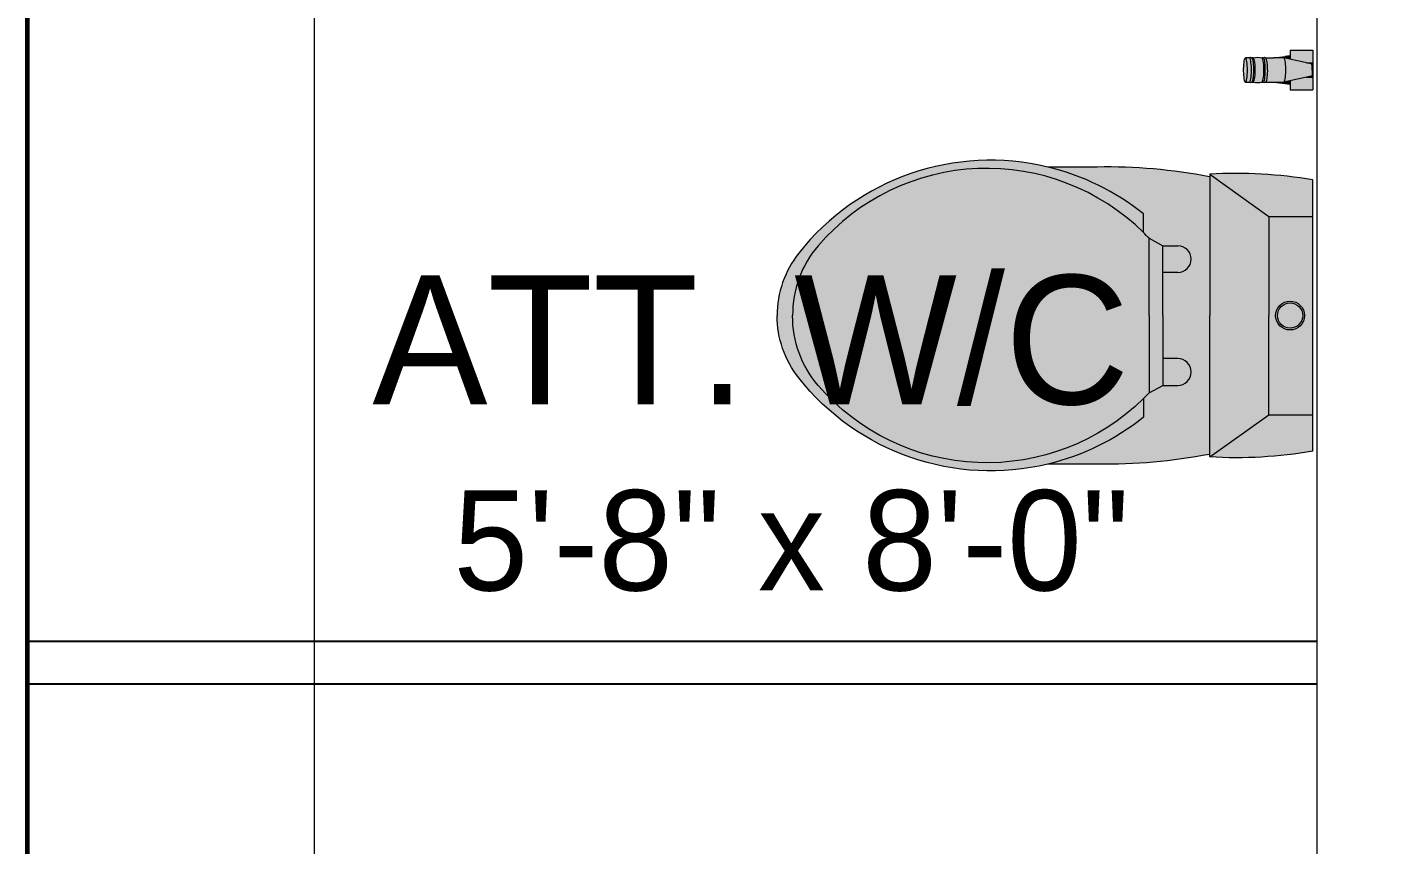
# Model space of a CAD drawing. Header units: feet. Extents: x 109753 to 150441, y 47761 to 75080.
# Drawn here: x 126909.2 to 126972.3, y 49095.5 to 49133.5 of the extents above; entities that cross this region are included whole.
import ezdxf

# ---------------------------------------------------------------- set-up
doc = ezdxf.new("R2010")
doc.units = ezdxf.units.FT
doc.header["$LTSCALE"] = 50
doc.header["$MEASUREMENT"] = 0
doc.linetypes.add('ACAD_ISO04W100', pattern=[30, 24, -3, 0, -3])
doc.linetypes.add('CENTER', pattern=[2, 1.25, -0.25, 0.25, -0.25])
for name, color, linetype, lineweight in [('A-Furniture', 175, 'Continuous', 0), ('CENTRELINE', 146, 'CENTER', 18), ('TEXT', 181, 'Continuous', 13), ('WALL', 1, 'Continuous', 60), ('WINDOW', 197, 'Continuous', 25)]:
    doc.layers.add(name, color=color, linetype=linetype, lineweight=lineweight)
doc.styles.add('GL_Imperial', font='GOTHIC.TTF', dxfattribs={"height": 8})

# ---------------------------------------------------------------- blocks, each defined once
blk = doc.blocks.new('WIN 4 FRAME')
at = {"true_color": 0x939598}
h = blk.add_hatch(color=252, dxfattribs=at)
h.dxf.hatch_style = 1
h.paths.add_polyline_path([(0, 4.05), (0, 0), (2.025, 0), (2.025, 2.025), (2.025, 2.025), (2.025, 4.05)])
h.paths.add_polyline_path([(1.62, 0.405), (0.405, 0.405), (0.405, 3.645), (1.62, 3.645)], flags=16)
at = {"lineweight": 18}
for points in [[(2.025, 0), (2.025, 4.05), (0, 4.05), (0, 0)], [(0.405, 3.645), (0.405, 0.405), (1.62, 0.405), (1.62, 3.645)]]:
    blk.add_lwpolyline(points, close=True, dxfattribs=at)
blk = doc.blocks.new('WIN IN FRAME 2')
at = {"true_color": 0x939598}
h = blk.add_hatch(color=252, dxfattribs=at)
h.dxf.hatch_style = 1
h.paths.add_polyline_path([(0, 2.025), (0, 0), (2.025, 0), (2.025, 0.607), (1.215, 0.607), (1.215, 1.417), (2.025, 1.417), (2.025, 2.025)])
blk.add_lwpolyline([(1.215, 1.417), (2.025, 1.417), (2.025, 2.025), (0, 2.025), (0, 0), (2.025, 0), (2.025, 0.608), (1.215, 0.607)], close=True)
blk = doc.blocks.new('*U523')
blk.add_wipeout([(0, -0.2), (48, -0.2), (48, 9.2), (0, 9.2)]).dxf.layer = 'WINDOW'
at = {"layer": 'WINDOW', "color": 35, "lineweight": 5}
for p, q in [((48, 9), (0, 9)), ((48, 0), (0, 0))]:
    blk.add_line(p, q, dxfattribs=at)
at = {"layer": 'WINDOW', "color": 10, "lineweight": 35}
for p, q in [((0, 0), (0, 9)), ((48, 0), (48, 9))]:
    blk.add_line(p, q, dxfattribs=at)
at = {"layer": 'WINDOW', "lineweight": 9}
blk.add_lwpolyline([(3.24, 3.488), (44.76, 3.488), (44.76, 4.298), (3.24, 4.298)], close=True, dxfattribs=at)
at = {"layer": 'WINDOW', "lineweight": 5}
for name, p in [('WIN 4 FRAME', (0, 2.475)), ('WIN IN FRAME 2', (2.025, 2.88))]:
    blk.add_blockref(name, p, dxfattribs=at)
at = {"layer": 'WINDOW', "lineweight": 5, "xscale": -1}
for name, p in [('WIN 4 FRAME', (48, 2.475)), ('WIN IN FRAME 2', (45.975, 2.88))]:
    blk.add_blockref(name, p, dxfattribs=at)
blk = doc.blocks.new('toilet')
at = {"true_color": 0xaaabad}
h = blk.add_hatch(color=253, dxfattribs=at)
h.dxf.hatch_style = 1
h.paths.add_polyline_path([(-0.1212, 0), (-0.1657, 0, 0.056711), (-0.1727, -0.126), (-0.1212, -0.054)])
at = {"true_color": 0xcecdcb}
h = blk.add_hatch(color=254, dxfattribs=at)
h.dxf.hatch_style = 1
h.paths.add_polyline_path([(0.1213, -0.054), (0.1213, 0), (-0.1212, 0), (-0.1212, -0.054), (0, -0.054)])
h.paths.add_polyline_path([(-0.0176, -0.0279, -1), (0.0176, -0.0279, -1)], flags=16)
h.paths.add_polyline_path([(-0.0154, -0.0279, -1), (0.0154, -0.0279, -1)], flags=0)
at = {"true_color": 0xaaabad}
h = blk.add_hatch(color=253, dxfattribs=at)
h.dxf.hatch_style = 1
h.paths.add_polyline_path([(0.1657, 0), (0.1213, 0), (0.1213, -0.054), (0.1727, -0.126, 0.056711)])
h = blk.add_hatch(color=253, dxfattribs=at)
h.dxf.hatch_style = 1
h.paths.add_polyline_path([(-0.3242, -0.0279), (-0.3167, -0.0279), (-0.3129, -0.0279), (-0.3086, -0.0078), (-0.3086, -0.0001), (-0.3242, -0.0001)])
at = {"true_color": 0xcecdcb}
h = blk.add_hatch(color=254, dxfattribs=at)
h.dxf.hatch_style = 1
h.paths.add_polyline_path([(-0.2924, -0.002, 0.362033), (-0.2934, -0.0011), (-0.2999, -0.0011), (-0.3064, -0.0011, 0.362033), (-0.3074, -0.002), (-0.3146, -0.0355), (-0.3146, -0.0356), (-0.3144, -0.0352), (-0.3137, -0.0347), (-0.3126, -0.0343), (-0.311, -0.0339), (-0.309, -0.0336), (-0.3067, -0.0333), (-0.3042, -0.0332), (-0.3015, -0.0331), (-0.2987, -0.0331), (-0.296, -0.0331), (-0.2935, -0.0333), (-0.2911, -0.0335), (-0.2891, -0.0339), (-0.2874, -0.0342), (-0.2862, -0.0346), (-0.2855, -0.0351), (-0.2852, -0.0356)])
at = {"true_color": 0xaaabad}
h = blk.add_hatch(color=253, dxfattribs=at)
h.dxf.hatch_style = 1
h.paths.add_polyline_path([(-0.3064, -0.0011), (-0.2999, -0.0011), (-0.2934, -0.0011, -0.362033), (-0.2924, -0.002), (-0.2912, -0.0078), (-0.2912, -0.0001), (-0.3086, -0.0001), (-0.3086, -0.0078), (-0.3074, -0.002, -0.362033)])
h = blk.add_hatch(color=253, dxfattribs=at)
h.dxf.hatch_style = 1
h.paths.add_polyline_path([(-0.2868, -0.0279), (-0.2831, -0.0279), (-0.2756, -0.0279), (-0.2756, -0.0001), (-0.2912, -0.0001), (-0.2912, -0.0078)])
at = {"true_color": 0x646d72}
h = blk.add_hatch(color=251, dxfattribs=at)
h.dxf.hatch_style = 1
h.paths.add_polyline_path([(-0.0154, -0.0279, 1), (0.0154, -0.0279, 1)], flags=0)
h.paths.add_polyline_path([(0.0176, -0.0279, 1), (-0.0176, -0.0279, 1)])
h.paths.add_polyline_path([(0.0154, -0.0279, -1), (-0.0154, -0.0279, -1)], flags=16)
at = {"true_color": 0xaaabad}
h = blk.add_hatch(color=253, dxfattribs=at)
h.dxf.hatch_style = 1
h.paths.add_polyline_path([(0.0154, -0.0279, 1), (-0.0154, -0.0279, 1)])
at = {"true_color": 0x646d72}
h = blk.add_hatch(color=251, dxfattribs=at)
h.dxf.hatch_style = 1
h.paths.add_polyline_path([(-0.3129, -0.0279), (-0.3167, -0.0279), (-0.3168, -0.0309), (-0.3163, -0.0339), (-0.3146, -0.0478), (-0.3146, -0.0355)])
at = {"true_color": 0xcecdcb}
h = blk.add_hatch(color=254, dxfattribs=at)
h.dxf.hatch_style = 1
h.paths.add_polyline_path([(-0.2852, -0.0356), (-0.2855, -0.0351), (-0.2862, -0.0346), (-0.2874, -0.0342), (-0.2891, -0.0339), (-0.2911, -0.0335), (-0.2935, -0.0333), (-0.296, -0.0331), (-0.2987, -0.0331), (-0.3015, -0.0331), (-0.3042, -0.0332), (-0.3067, -0.0333), (-0.309, -0.0336), (-0.311, -0.0339), (-0.3126, -0.0343), (-0.3137, -0.0347), (-0.3144, -0.0352), (-0.3146, -0.0356), (-0.3146, -0.0478), (-0.3146, -0.0578), (-0.3144, -0.0574), (-0.3137, -0.0569), (-0.3126, -0.0565), (-0.311, -0.0561), (-0.309, -0.0558), (-0.3067, -0.0555), (-0.3042, -0.0553), (-0.3015, -0.0553), (-0.2987, -0.0552), (-0.296, -0.0553), (-0.2935, -0.0555), (-0.2911, -0.0557), (-0.2891, -0.056), (-0.2874, -0.0564), (-0.2862, -0.0568), (-0.2855, -0.0573), (-0.2852, -0.0577), (-0.2852, -0.0478)])
at = {"true_color": 0x646d72}
h = blk.add_hatch(color=251, dxfattribs=at)
h.dxf.hatch_style = 1
h.paths.add_polyline_path([(-0.283, -0.0309), (-0.2831, -0.0279), (-0.2868, -0.0279), (-0.2852, -0.0356), (-0.2852, -0.0478), (-0.2835, -0.0339)])
h = blk.add_hatch(color=251, dxfattribs=at)
h.dxf.hatch_style = 1
h.paths.add_polyline_path([(-0.2874, -0.0564), (-0.2891, -0.056), (-0.2911, -0.0557), (-0.2935, -0.0555), (-0.296, -0.0553), (-0.2987, -0.0552), (-0.3015, -0.0553), (-0.3042, -0.0553), (-0.3067, -0.0555), (-0.309, -0.0558), (-0.311, -0.0561), (-0.3126, -0.0565), (-0.3137, -0.0569), (-0.3144, -0.0574), (-0.3146, -0.0578), (-0.3146, -0.0577, 0.37361), (-0.3145, -0.0606), (-0.3144, -0.0602), (-0.3137, -0.0598), (-0.3126, -0.0593), (-0.311, -0.0589), (-0.309, -0.0586), (-0.3067, -0.0584), (-0.3042, -0.0582), (-0.3015, -0.0581), (-0.2987, -0.0581), (-0.296, -0.0582), (-0.2935, -0.0583), (-0.2911, -0.0586), (-0.2891, -0.0589), (-0.2874, -0.0593), (-0.2862, -0.0597), (-0.2855, -0.0601), (-0.2852, -0.0606, 0.367488), (-0.2852, -0.0577), (-0.2855, -0.0573), (-0.2862, -0.0568)])
at = {"true_color": 0xcecdcb}
h = blk.add_hatch(color=254, dxfattribs=at)
h.dxf.hatch_style = 1
h.paths.add_polyline_path([(-0.2987, -0.0704), (-0.296, -0.0705), (-0.2922, -0.0707), (-0.2881, -0.0714), (-0.2862, -0.072), (-0.2852, -0.0726, 0.096235), (-0.2852, -0.0623), (-0.2852, -0.0606), (-0.2855, -0.0601), (-0.2862, -0.0597), (-0.2874, -0.0593), (-0.2891, -0.0589), (-0.2911, -0.0586), (-0.2935, -0.0583), (-0.296, -0.0582), (-0.2987, -0.0581), (-0.3015, -0.0581), (-0.3042, -0.0582), (-0.3067, -0.0584), (-0.309, -0.0586), (-0.311, -0.0589), (-0.3126, -0.0593), (-0.3137, -0.0598), (-0.3144, -0.0602), (-0.3146, -0.0607), (-0.3146, -0.0623, 0.094513), (-0.3147, -0.0724), (-0.312, -0.0714), (-0.309, -0.0709), (-0.3067, -0.0707), (-0.3042, -0.0705), (-0.3015, -0.0704)])
at = {"true_color": 0x646d72}
h = blk.add_hatch(color=251, dxfattribs=at)
h.dxf.hatch_style = 1
h.paths.add_polyline_path([(-0.2987, -0.0598), (-0.296, -0.0599), (-0.2935, -0.0601), (-0.2911, -0.0603), (-0.2891, -0.0606), (-0.2866, -0.0612), (-0.2852, -0.062), (-0.2852, -0.0606), (-0.2855, -0.0601), (-0.2862, -0.0597), (-0.2874, -0.0593), (-0.2891, -0.0589), (-0.2911, -0.0586), (-0.2935, -0.0583), (-0.296, -0.0582), (-0.2987, -0.0581), (-0.3015, -0.0581), (-0.3042, -0.0582), (-0.3067, -0.0584), (-0.309, -0.0586), (-0.311, -0.0589), (-0.3126, -0.0593), (-0.3137, -0.0598), (-0.3144, -0.0602), (-0.3146, -0.0607), (-0.3146, -0.062), (-0.3137, -0.0615), (-0.3126, -0.0611), (-0.311, -0.0607), (-0.309, -0.0604), (-0.3067, -0.0601), (-0.3042, -0.0599), (-0.3015, -0.0598)], flags=17)
at = {"true_color": 0xaaabad}
h = blk.add_hatch(color=253, dxfattribs=at)
h.dxf.hatch_style = 1
h.paths.add_polyline_path([(0, -0.054), (-0.1212, -0.054), (-0.1727, -0.126), (-0.1695, -0.126), (0, -0.126), (0.1695, -0.126), (0.1727, -0.126), (0.1213, -0.054)])
at = {"true_color": 0x646d72}
h = blk.add_hatch(color=251, dxfattribs=at)
h.dxf.hatch_style = 1
h.paths.add_polyline_path([(-0.3015, -0.0704), (-0.3042, -0.0705), (-0.3067, -0.0707), (-0.309, -0.0709), (-0.311, -0.0713), (-0.3126, -0.0716), (-0.3137, -0.0721), (-0.3144, -0.0725), (-0.3146, -0.073), (-0.3146, -0.0747, 0.302314), (-0.3147, -0.0774), (-0.3134, -0.0765), (-0.311, -0.0759), (-0.309, -0.0756), (-0.3067, -0.0753), (-0.3042, -0.0751), (-0.3015, -0.0751), (-0.2987, -0.075), (-0.296, -0.0751), (-0.2922, -0.0754), (-0.2881, -0.076), (-0.2862, -0.0766), (-0.2851, -0.0773, 0.296022), (-0.2852, -0.0747), (-0.2852, -0.0729), (-0.2855, -0.0724), (-0.2862, -0.072), (-0.2874, -0.0716), (-0.2891, -0.0712), (-0.2911, -0.0709), (-0.2935, -0.0706), (-0.296, -0.0705), (-0.2987, -0.0704)])
at = {"true_color": 0xcecdcb}
h = blk.add_hatch(color=254, dxfattribs=at)
h.dxf.hatch_style = 1
h.paths.add_polyline_path([(-0.3015, -0.0751), (-0.3042, -0.0751), (-0.3067, -0.0753), (-0.309, -0.0756), (-0.311, -0.0759), (-0.3126, -0.0763), (-0.3137, -0.0767), (-0.3144, -0.0772), (-0.3146, -0.0776), (-0.3146, -0.0821), (-0.3133, -0.0814), (-0.3119, -0.081), (-0.31, -0.0806), (-0.3078, -0.0803), (-0.3052, -0.0801), (-0.3025, -0.08), (-0.2997, -0.0799), (-0.2968, -0.08), (-0.2941, -0.0801), (-0.2916, -0.0804), (-0.2894, -0.0807), (-0.2867, -0.0813), (-0.2852, -0.0821), (-0.2852, -0.0775), (-0.2855, -0.0771), (-0.2862, -0.0766), (-0.2874, -0.0762), (-0.2891, -0.0758), (-0.2911, -0.0755), (-0.2935, -0.0753), (-0.296, -0.0751), (-0.2987, -0.075)])
at = {"true_color": 0x646d72}
h = blk.add_hatch(color=251, dxfattribs=at)
h.dxf.hatch_style = 1
h.paths.add_polyline_path([(-0.2855, -0.082), (-0.2863, -0.0815), (-0.2876, -0.0811), (-0.2894, -0.0807), (-0.2916, -0.0804), (-0.2941, -0.0801), (-0.2968, -0.08), (-0.2997, -0.0799), (-0.3025, -0.08), (-0.3052, -0.0801), (-0.3078, -0.0803), (-0.31, -0.0806), (-0.3119, -0.081), (-0.3133, -0.0814), (-0.3142, -0.0819), (-0.3146, -0.0824), (-0.3146, -0.0824), (-0.3144, -0.0829), (-0.3137, -0.0834), (-0.3126, -0.0838), (-0.311, -0.0842), (-0.309, -0.0845), (-0.3067, -0.0847), (-0.3042, -0.0849), (-0.3015, -0.085), (-0.2987, -0.085), (-0.296, -0.0849), (-0.2935, -0.0848), (-0.2911, -0.0845), (-0.2891, -0.0842), (-0.2874, -0.0839), (-0.2862, -0.0834), (-0.2855, -0.083), (-0.2852, -0.0825)])
at = {"true_color": 0xaaabad}
h = blk.add_hatch(color=253, dxfattribs=at)
h.dxf.hatch_style = 1
h.paths.add_polyline_path([(-0.1814, -0.2634), (-0.1814, -0.3235, -0.11024), (-0.1242, -0.2069), (-0.1014, -0.2069, -0.008985), (-0.0945, -0.2001), (-0.0853, -0.1833), (-0.0853, -0.165, -1), (-0.0525, -0.165), (-0.0525, -0.1833), (0, -0.1833), (0.0525, -0.1833), (0.0525, -0.165, -1), (0.0853, -0.165), (0.0853, -0.1833), (0.0945, -0.2001, -0.008985), (0.1014, -0.2069), (0.1242, -0.2069, -0.11024), (0.1814, -0.3235), (0.1814, -0.2634, 0.052199), (0.1695, -0.126), (0, -0.126), (-0.1695, -0.126, 0.052199)])
at = {"true_color": 0x646d72}
h = blk.add_hatch(color=251, dxfattribs=at)
h.dxf.hatch_style = 1
h.paths.add_polyline_path([(-0.0525, -0.1833), (-0.0525, -0.165, 1), (-0.0853, -0.165), (-0.0853, -0.1833)])
h = blk.add_hatch(color=251, dxfattribs=at)
h.dxf.hatch_style = 1
h.paths.add_polyline_path([(0.0525, -0.1833), (0.0853, -0.1833), (0.0853, -0.165, 1), (0.0525, -0.165)])
h = blk.add_hatch(color=251, dxfattribs=at)
h.dxf.hatch_style = 1
h.paths.add_polyline_path([(0.0945, -0.2001), (0.0853, -0.1833), (0.0525, -0.1833), (0, -0.1833), (-0.0525, -0.1833), (-0.0853, -0.1833), (-0.0945, -0.2001), (0, -0.2001)])
h = blk.add_hatch(color=251, dxfattribs=at)
h.dxf.hatch_style = 1
h.paths.add_polyline_path([(0.0853, -0.604, -0.182634), (0, -0.6351, -0.182634), (-0.0853, -0.604, -0.434217), (-0.1014, -0.2069), (-0.1242, -0.2069, 0.11024), (-0.1814, -0.3235, 0.292914), (-0.0762, -0.6277, 0.16845), (0, -0.6541, 0.16845), (0.0762, -0.6277, 0.292914), (0.1814, -0.3235, 0.11024), (0.1242, -0.2069), (0.1014, -0.2069, -0.434217)])
at = {"true_color": 0xcecdcb}
h = blk.add_hatch(color=254, dxfattribs=at)
h.dxf.hatch_style = 1
h.paths.add_polyline_path([(0, -0.6351, 0.182634), (0.0853, -0.604, 0.434217), (0.1014, -0.2069, 0.008985), (0.0945, -0.2001), (0, -0.2001), (-0.0945, -0.2001, 0.008985), (-0.1014, -0.2069, 0.434217), (-0.0853, -0.604, 0.182634)])
blk.add_line((-0.3242, -0.0001), (-0.2756, -0.0001))
at = {"linetype": 'Continuous'}
for p, q in [((-0.3242, -0.0279), (-0.3242, -0.0001)), ((-0.2756, -0.0279), (-0.2756, -0.0001)), ((-0.3242, -0.0279), (-0.3167, -0.0279)), ((-0.2831, -0.0279), (-0.2756, -0.0279)), ((-0.3146, -0.0478), (-0.3163, -0.0339)), ((-0.2852, -0.0478), (-0.2835, -0.0339)), ((-0.2852, -0.0577), (-0.2852, -0.0478)), ((-0.3146, -0.0606), (-0.3146, -0.0623)), ((-0.2852, -0.0623), (-0.2852, -0.0606)), ((-0.3146, -0.0729), (-0.3146, -0.0747)), ((-0.3146, -0.0776), (-0.3146, -0.0824)), ((-0.2852, -0.0747), (-0.2852, -0.0729)), ((-0.2852, -0.0824), (-0.2852, -0.0775))]:
    blk.add_line(p, q, dxfattribs=at)
at = {"color": 252, "linetype": 'Continuous', "lineweight": 5, "true_color": 0x939598}
for p, q in [((-0.3074, -0.002), (-0.3146, -0.0356)), ((-0.3086, -0.0078), (-0.3086, -0.0001)), ((-0.2999, -0.0011), (-0.3064, -0.0011)), ((-0.2999, -0.0011), (-0.2934, -0.0011)), ((-0.2924, -0.002), (-0.2852, -0.0356)), ((-0.2912, -0.0078), (-0.2912, -0.0001)), ((-0.2868, -0.0279), (-0.2831, -0.0279)), ((-0.3146, -0.0355), (-0.3146, -0.0478)), ((-0.2852, -0.0478), (-0.2852, -0.0356))]:
    blk.add_line(p, q, dxfattribs=at)
at = {"color": 7, "linetype": 'Continuous'}
blk.add_line((-0.3167, -0.0279), (-0.3129, -0.0279), dxfattribs=at)
at = {"color": 252, "lineweight": 5, "true_color": 0x939598}
for p, q in [((-0.0853, -0.1833), (-0.0853, -0.165)), ((-0.0525, -0.165), (-0.0525, -0.1833)), ((0.0525, -0.165), (0.0525, -0.1833)), ((0.0853, -0.1833), (0.0853, -0.165)), ((-0.0945, -0.2001), (-0.0853, -0.1833)), ((-0.0525, -0.1833), (-0.0853, -0.1833)), ((0, -0.1833), (-0.0525, -0.1833)), ((0, -0.1833), (0.0525, -0.1833)), ((0.0525, -0.1833), (0.0853, -0.1833)), ((0.0945, -0.2001), (0.0853, -0.1833))]:
    blk.add_line(p, q, dxfattribs=at)
for points in [[(-0.1657, 0, 0.056711), (-0.1727, -0.126), (-0.1695, -0.126)], [(0.1657, 0, -0.056711), (0.1727, -0.126), (0.1695, -0.126)], [(-0.1695, -0.1262, 0.052121), (-0.1814, -0.2634), (-0.1814, -0.3235, 0.14456)], [(0.1695, -0.1262, -0.052121), (0.1814, -0.2634), (0.1814, -0.3235, -0.14456)], [(-0.1814, -0.3235, 0.292914), (-0.0762, -0.6277, 0.16845), (0, -0.6541, 2.883082)], [(0.1814, -0.3235, -0.292914), (0.0762, -0.6277, -0.16845), (0, -0.6541, -2.883082)]]:
    blk.add_lwpolyline(points, format="xyb")
for points in [[(-0.1727, -0.126), (-0.1212, -0.054), (-0.1212, 0)], [(0.1727, -0.126), (0.1213, -0.054), (0.1213, 0)], [(-0.1212, -0.054), (0, -0.054)], [(0.1213, -0.054), (0, -0.054)]]:
    blk.add_lwpolyline(points, dxfattribs=at)
blk.add_lwpolyline([(0.1657, 0), (-0.1657, 0)])
at = {"linetype": 'Continuous', "flags": 128}
for points in [[(-0.3167, -0.0279), (-0.3168, -0.0309), (-0.3163, -0.0339)], [(-0.2835, -0.0339), (-0.283, -0.0309), (-0.2831, -0.0279)], [(-0.3146, -0.0824), (-0.3144, -0.0829), (-0.3137, -0.0834), (-0.3126, -0.0838), (-0.311, -0.0842), (-0.309, -0.0845), (-0.3067, -0.0847), (-0.3042, -0.0849), (-0.3015, -0.085), (-0.2987, -0.085), (-0.296, -0.0849), (-0.2935, -0.0848), (-0.2911, -0.0845), (-0.2891, -0.0842), (-0.2874, -0.0839), (-0.2862, -0.0834), (-0.2855, -0.083), (-0.2852, -0.0825)]]:
    blk.add_lwpolyline(points, dxfattribs=at)
at = {"color": 252, "linetype": 'Continuous', "lineweight": 5, "true_color": 0x939598, "flags": 128}
for points in [[(-0.2852, -0.0356), (-0.2855, -0.0351), (-0.2862, -0.0346), (-0.2874, -0.0342), (-0.2891, -0.0339), (-0.2911, -0.0335), (-0.2935, -0.0333), (-0.296, -0.0331), (-0.2987, -0.0331), (-0.3015, -0.0331), (-0.3042, -0.0332), (-0.3067, -0.0333), (-0.309, -0.0336), (-0.311, -0.0339), (-0.3126, -0.0343), (-0.3137, -0.0347), (-0.3144, -0.0352), (-0.3146, -0.0356)], [(-0.2852, -0.0577), (-0.2855, -0.0573), (-0.2862, -0.0568), (-0.2874, -0.0564), (-0.2891, -0.056), (-0.2911, -0.0557), (-0.2935, -0.0555), (-0.296, -0.0553), (-0.2987, -0.0552), (-0.3015, -0.0553), (-0.3042, -0.0553), (-0.3067, -0.0555), (-0.309, -0.0558), (-0.311, -0.0561), (-0.3126, -0.0565), (-0.3137, -0.0569), (-0.3144, -0.0574), (-0.3146, -0.0578), (-0.3146, -0.0478)], [(-0.2852, -0.0606), (-0.2855, -0.0601), (-0.2862, -0.0597), (-0.2874, -0.0593), (-0.2891, -0.0589), (-0.2911, -0.0586), (-0.2935, -0.0583), (-0.296, -0.0582), (-0.2987, -0.0581), (-0.3015, -0.0581), (-0.3042, -0.0582), (-0.3067, -0.0584), (-0.309, -0.0586), (-0.311, -0.0589), (-0.3126, -0.0593), (-0.3137, -0.0598), (-0.3144, -0.0602), (-0.3146, -0.0607)], [(-0.2852, -0.0623), (-0.2855, -0.0619), (-0.2862, -0.0614), (-0.2874, -0.061), (-0.2891, -0.0606), (-0.2911, -0.0603), (-0.2935, -0.0601), (-0.296, -0.0599), (-0.2987, -0.0598), (-0.3015, -0.0598), (-0.3042, -0.0599), (-0.3067, -0.0601), (-0.309, -0.0604), (-0.311, -0.0607), (-0.3126, -0.0611), (-0.3137, -0.0615), (-0.3144, -0.0619), (-0.3146, -0.0624)], [(-0.2852, -0.0729), (-0.2855, -0.0724), (-0.2862, -0.072), (-0.2874, -0.0716), (-0.2891, -0.0712), (-0.2911, -0.0709), (-0.2935, -0.0706), (-0.296, -0.0705), (-0.2987, -0.0704), (-0.3015, -0.0704), (-0.3042, -0.0705), (-0.3067, -0.0707), (-0.309, -0.0709), (-0.311, -0.0713), (-0.3126, -0.0716), (-0.3137, -0.0721), (-0.3144, -0.0725), (-0.3146, -0.073)], [(-0.2852, -0.0747), (-0.2855, -0.0742), (-0.2862, -0.0738), (-0.2874, -0.0733), (-0.2891, -0.073), (-0.2911, -0.0727), (-0.2935, -0.0724), (-0.296, -0.0722), (-0.2987, -0.0722), (-0.3015, -0.0722), (-0.3042, -0.0723), (-0.3067, -0.0724), (-0.309, -0.0727), (-0.311, -0.073), (-0.3126, -0.0734), (-0.3137, -0.0738), (-0.3144, -0.0743), (-0.3146, -0.0747)], [(-0.2852, -0.0775), (-0.2855, -0.0771), (-0.2862, -0.0766), (-0.2874, -0.0762), (-0.2891, -0.0758), (-0.2911, -0.0755), (-0.2935, -0.0753), (-0.296, -0.0751), (-0.2987, -0.075), (-0.3015, -0.0751), (-0.3042, -0.0751), (-0.3067, -0.0753), (-0.309, -0.0756), (-0.311, -0.0759), (-0.3126, -0.0763), (-0.3137, -0.0767), (-0.3144, -0.0772), (-0.3146, -0.0776)]]:
    blk.add_lwpolyline(points, dxfattribs=at)
at = {"color": 7, "linetype": 'Continuous', "flags": 128}
blk.add_lwpolyline([(-0.2852, -0.0824), (-0.2855, -0.082), (-0.2863, -0.0815), (-0.2876, -0.0811), (-0.2894, -0.0807), (-0.2916, -0.0804), (-0.2941, -0.0801), (-0.2968, -0.08), (-0.2997, -0.0799), (-0.3025, -0.08), (-0.3052, -0.0801), (-0.3078, -0.0803), (-0.31, -0.0806), (-0.3119, -0.081), (-0.3133, -0.0814), (-0.3142, -0.0819), (-0.3146, -0.0824)], dxfattribs=at)
at = {"color": 7}
for points in [[(-0.1695, -0.126), (0, -0.126)], [(0.1695, -0.126), (0, -0.126)]]:
    blk.add_lwpolyline(points, dxfattribs=at)
at = {"color": 252, "lineweight": 5, "true_color": 0x939598}
for points in [[(-0.1242, -0.2069, 0.11024), (-0.1814, -0.3235, 0.16845)], [(-0.1014, -0.2069), (-0.1242, -0.2069, 0.416606)], [(0.1014, -0.2069), (0.1242, -0.2069, -0.416606)], [(0.1242, -0.2069, -0.11024), (0.1814, -0.3235, -0.16845)]]:
    blk.add_lwpolyline(points, format="xyb", dxfattribs=at)
at = {"color": 7}
for points in [[(-0.1014, -0.2069, 0.434217), (-0.0853, -0.604, 0.182634), (0, -0.6351, 2.693815)], [(-0.0945, -0.2001, 0.008985), (-0.1014, -0.2069, 0.182634)], [(0, -0.2001), (-0.0945, -0.2001, 0.008985)], [(0, -0.2001), (0.0945, -0.2001, -0.444938)], [(0.1014, -0.2069, -0.434217), (0.0853, -0.604, -0.182634), (0, -0.6351, -2.693815)], [(0.0945, -0.2001, -0.008985), (0.1014, -0.2069, -0.182634)]]:
    blk.add_lwpolyline(points, format="xyb", dxfattribs=at)
blk.add_circle((0, -0.0279), 0.0176)
at = {"color": 8}
blk.add_circle((0, -0.0279), 0.0154, dxfattribs=at)
at = {"color": 252, "linetype": 'Continuous', "lineweight": 5, "true_color": 0x939598}
for centre, start, end in [((-0.3064, -0.0022), 90, 169.6077), ((-0.2934, -0.0022), 10.3923, 90)]:
    blk.add_arc(centre, 0.00104, start, end, dxfattribs=at)
at = {"linetype": 'Continuous'}
for centre, radius, start, end in [((-0.3129, -0.0592), 0.0022, 139.3773, 220.3556), ((-0.2881, -0.0676), 0.027, 168.7018, 191.2982), ((-0.2869, -0.0592), 0.0022, 319.6444, 40.3556), ((-0.3117, -0.0676), 0.027, 348.7018, 11.2982), ((-0.3126, -0.0761), 0.00244, 143.8457, 216.1543), ((-0.2872, -0.0761), 0.00244, 323.8457, 36.1543)]:
    blk.add_arc(centre, radius, start, end, dxfattribs=at)
at = {"color": 252, "lineweight": 5, "true_color": 0x939598}
for centre in [(-0.0689, -0.165), (0.0689, -0.165)]:
    blk.add_arc(centre, 0.0164, 0, 180, dxfattribs=at)

msp = doc.modelspace()

# ---------------------------------------------------------------- linework, layer by layer
at = {"linetype": 'ACAD_ISO04W100', "ltscale": 3}
msp.add_line((126969.155, 48956.274), (126969.155, 50078.747), dxfattribs=at)
at = {"layer": 'CENTRELINE', "ltscale": 35}
msp.add_line((126922.499, 50076.287), (126922.499, 48956.274), dxfattribs=at)
at = {"layer": 'WALL'}
for p, q in [((126909.155, 49166.833), (126909.155, 49067.274)), ((126969.155, 49162.833), (126969.155, 49067.274))]:
    msp.add_line(p, q, dxfattribs=at)

# ---------------------------------------------------------------- texts
at = {"layer": 'TEXT', "insert": (126960.422, 49121.963), "char_height": 8, "width": 44.94196, "attachment_point": 3, "style": 'GL_Imperial'}
msp.add_mtext('{\\H0.75x;ATT. W/C\\P\\H0.77778x;5\'-8" x 8\'-0"}', dxfattribs=at)

# ---------------------------------------------------------------- next in the draw order: block references
at = {"layer": 'WINDOW', "xscale": -1, "rotation": 90}
msp.add_blockref('*U523', (126978.155, 49136.579), dxfattribs=at)

# ---------------------------------------------------------------- next in the draw order: linework, layer by layer
at = {"layer": 'WINDOW'}
for p, q in [((126909.155, 49104.943), (126969.155, 49104.943)), ((126909.155, 49102.943), (126969.155, 49102.943))]:
    msp.add_line(p, q, dxfattribs=at)

# ---------------------------------------------------------------- next in the draw order: block references
at = {"layer": 'A-Furniture', "xscale": 38.10000000000036, "yscale": 38.10000000000036, "zscale": 38.10000000000036, "rotation": 270}
msp.add_blockref('toilet', (126968.955, 49120.086), dxfattribs=at)

doc.saveas('drawing.dxf')
